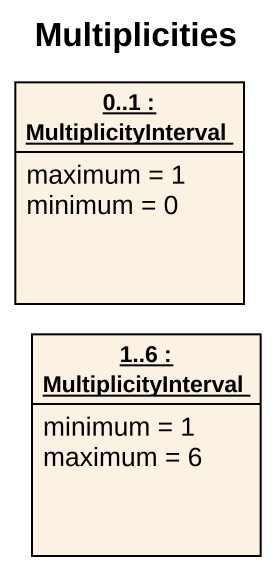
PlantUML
@startuml
title Multiplicities
hide circle
hide empty members
object "0..1 : MultiplicityInterval" as o0_1 {
  maximum = 1
  minimum = 0
}
object "1..6 : MultiplicityInterval" as o1_6 {
  minimum = 1
  maximum = 6
}
@enduml
